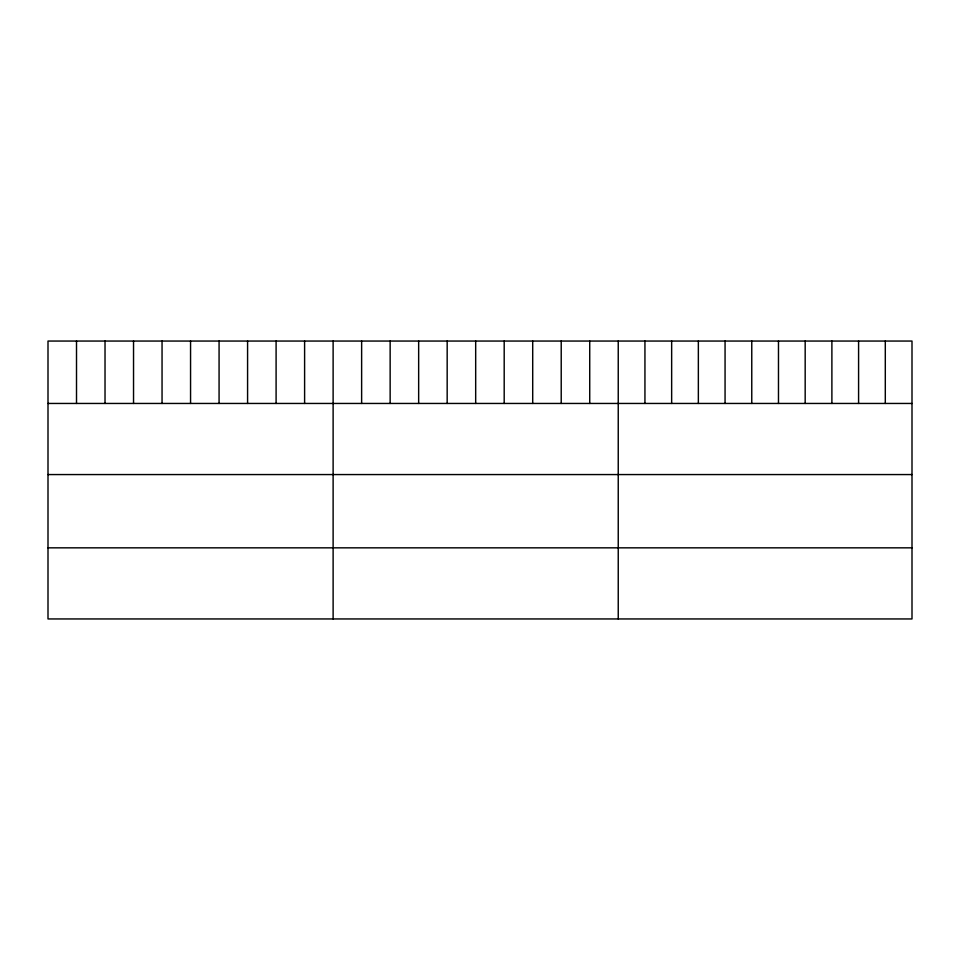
<?xml version="1.0" encoding="UTF-8"?>
<svg xmlns="http://www.w3.org/2000/svg" width="960" height="960" viewBox="0 0 960 960"><rect width="100%" height="100%" fill="white"/><g stroke="black" fill="none" stroke-linecap="round" stroke-linejoin="round"><path stroke-width="1.44" d="M912 403.452L912 618.948L48 618.948L48 341.052L912 341.052L912 403.452L48 403.452M48 474.564L912 474.564M48 547.836L912 547.836M885.3 341.052L885.3 403.452M858.588 341.052L858.588 403.452M831.888 341.052L831.888 403.452M805.176 341.052L805.176 403.452M778.476 341.052L778.476 403.452M751.764 341.052L751.764 403.452M725.064 341.052L725.064 403.452M698.352 341.052L698.352 403.452M671.652 341.052L671.652 403.452M644.94 341.052L644.94 403.452M618.24 341.052L618.24 618.948M589.728 341.052L589.728 403.452M561.216 341.052L561.216 403.452M532.704 341.052L532.704 403.452M504.192 341.052L504.192 403.452M475.68 341.052L475.68 403.452M447.168 341.052L447.168 403.452M418.656 341.052L418.656 403.452M390.144 341.052L390.144 403.452M361.632 341.052L361.632 403.452M333.12 341.052L333.12 618.948M304.608 341.052L304.608 403.452M276.096 341.052L276.096 403.452M247.584 341.052L247.584 403.452M219.072 341.052L219.072 403.452M190.56 341.052L190.56 403.452M162.048 341.052L162.048 403.452M133.536 341.052L133.536 403.452M105.024 341.052L105.024 403.452M76.512 341.052L76.512 403.452"/></g></svg>
